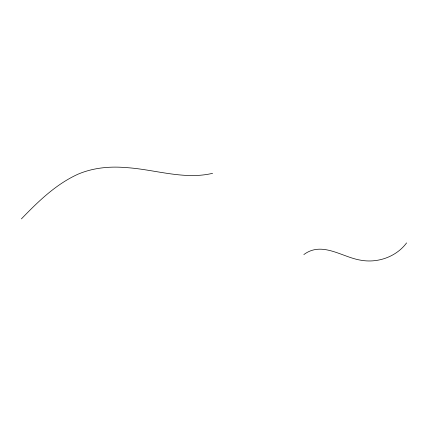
<?xml version="1.0" encoding="UTF-8"?>
<svg xmlns="http://www.w3.org/2000/svg" width="428" height="428" viewBox="0 0 428 428"><rect width="100%" height="100%" fill="white"/><g stroke="black" fill="none" stroke-linecap="round" stroke-linejoin="round"><path stroke-width="0.64" d="M406.6 242.901C396.21 256.912 377.571 263.359 360.601 260.171C341.876 257.153 322.081 240.921 303.843 254.574M21.4 218.901C38.135 201.556 55.865 184.217 78.11 174.148C93.074 167.803 109.531 166.214 125.613 167.562C154.524 169.269 183.714 180.14 212.598 173.324"/></g></svg>
